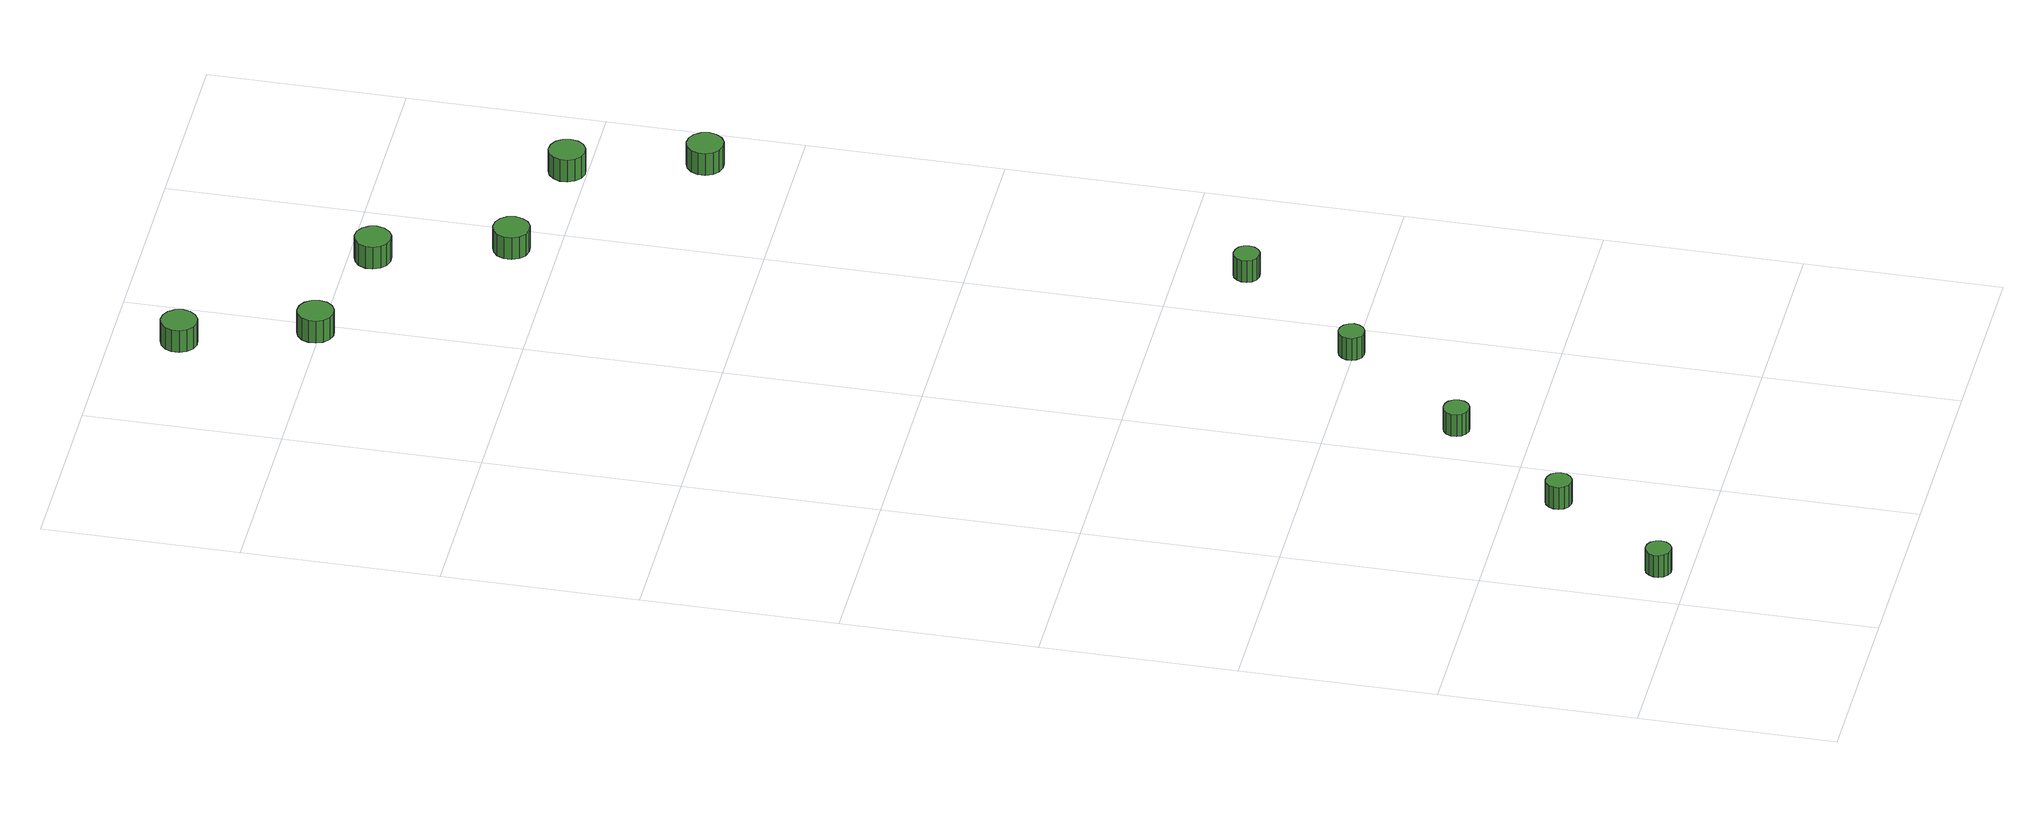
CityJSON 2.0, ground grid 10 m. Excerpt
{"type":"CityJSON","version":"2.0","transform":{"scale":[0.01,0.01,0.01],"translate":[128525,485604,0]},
"CityObjects":{
"tree1":{"type":"SolitaryVegetationObject","attributes":{"function":"something"},"geometry":[{"type":"MultiSurface","lod":"1","boundaries":[[[0,1,2,3,4,5,6,7,8,9,10,11,12,13,14]],[[15,16,17,18,19,20,21,22,23,24,25,26,27,28,29]],[[0,29,28,1]],[[1,28,27,2]],[[2,27,26,3]],[[3,26,25,4]],[[4,25,24,5]],[[5,24,23,6]],[[6,23,22,7]],[[7,22,21,8]],[[8,21,20,9]],[[9,20,19,10]],[[10,19,18,11]],[[11,18,17,12]],[[12,17,16,13]],[[13,16,15,14]],[[14,15,29,0]]]}]},
"tree2":{"type":"SolitaryVegetationObject","attributes":{"function":"something"},"geometry":[{"type":"MultiSurface","lod":"1","boundaries":[[[30,31,32,33,34,35,36,37,38,39,40,41,42,43,44]],[[45,46,47,48,49,50,51,52,53,54,55,56,57,58,59]],[[30,59,58,31]],[[31,58,57,32]],[[32,57,56,33]],[[33,56,55,34]],[[34,55,54,35]],[[35,54,53,36]],[[36,53,52,37]],[[37,52,51,38]],[[38,51,50,39]],[[39,50,49,40]],[[40,49,48,41]],[[41,48,47,42]],[[42,47,46,43]],[[43,46,45,44]],[[44,45,59,30]]]}]},
"tree3":{"type":"SolitaryVegetationObject","attributes":{"function":"something"},"geometry":[{"type":"MultiSurface","lod":"1","boundaries":[[[60,61,62,63,64,65,66,67,68,69,70,71,72,73,74]],[[75,76,77,78,79,80,81,82,83,84,85,86,87,88,89]],[[60,89,88,61]],[[61,88,87,62]],[[62,87,86,63]],[[63,86,85,64]],[[64,85,84,65]],[[65,84,83,66]],[[66,83,82,67]],[[67,82,81,68]],[[68,81,80,69]],[[69,80,79,70]],[[70,79,78,71]],[[71,78,77,72]],[[72,77,76,73]],[[73,76,75,74]],[[74,75,89,60]]]}]},
"tree4":{"type":"SolitaryVegetationObject","attributes":{"function":"something"},"geometry":[{"type":"MultiSurface","lod":"1","boundaries":[[[90,91,92,93,94,95,96,97,98,99,100,101,102,103,104]],[[105,106,107,108,109,110,111,112,113,114,115,116,117,118,119]],[[90,119,118,91]],[[91,118,117,92]],[[92,117,116,93]],[[93,116,115,94]],[[94,115,114,95]],[[95,114,113,96]],[[96,113,112,97]],[[97,112,111,98]],[[98,111,110,99]],[[99,110,109,100]],[[100,109,108,101]],[[101,108,107,102]],[[102,107,106,103]],[[103,106,105,104]],[[104,105,119,90]]]}]},
"tree5":{"type":"SolitaryVegetationObject","attributes":{"function":"something"},"geometry":[{"type":"MultiSurface","lod":"1","boundaries":[[[120,121,122,123,124,125,126,127,128,129,130,131,132,133,134]],[[135,136,137,138,139,140,141,142,143,144,145,146,147,148,149]],[[120,149,148,121]],[[121,148,147,122]],[[122,147,146,123]],[[123,146,145,124]],[[124,145,144,125]],[[125,144,143,126]],[[126,143,142,127]],[[127,142,141,128]],[[128,141,140,129]],[[129,140,139,130]],[[130,139,138,131]],[[131,138,137,132]],[[132,137,136,133]],[[133,136,135,134]],[[134,135,149,120]]]}]},
"tree6":{"type":"SolitaryVegetationObject","attributes":{"function":"something"},"geometry":[{"type":"MultiSurface","lod":"1","boundaries":[[[150,151,152,153,154,155,156,157,158,159,160,161,162,163,164]],[[165,166,167,168,169,170,171,172,173,174,175,176,177,178,179]],[[150,179,178,151]],[[151,178,177,152]],[[152,177,176,153]],[[153,176,175,154]],[[154,175,174,155]],[[155,174,173,156]],[[156,173,172,157]],[[157,172,171,158]],[[158,171,170,159]],[[159,170,169,160]],[[160,169,168,161]],[[161,168,167,162]],[[162,167,166,163]],[[163,166,165,164]],[[164,165,179,150]]]}]},
"tree7":{"type":"SolitaryVegetationObject","attributes":{"function":"something"},"geometry":[{"type":"MultiSurface","lod":"1","boundaries":[[[180,181,182,183,184,185,186,187,188,189,190,191,192,193,194]],[[195,196,197,198,199,200,201,202,203,204,205,206,207,208,209]],[[180,209,208,181]],[[181,208,207,182]],[[182,207,206,183]],[[183,206,205,184]],[[184,205,204,185]],[[185,204,203,186]],[[186,203,202,187]],[[187,202,201,188]],[[188,201,200,189]],[[189,200,199,190]],[[190,199,198,191]],[[191,198,197,192]],[[192,197,196,193]],[[193,196,195,194]],[[194,195,209,180]]]}]},
"tree8":{"type":"SolitaryVegetationObject","attributes":{"function":"something"},"geometry":[{"type":"MultiSurface","lod":"1","boundaries":[[[210,211,212,213,214,215,216,217,218,219,220,221,222,223,224]],[[225,226,227,228,229,230,231,232,233,234,235,236,237,238,239]],[[210,239,238,211]],[[211,238,237,212]],[[212,237,236,213]],[[213,236,235,214]],[[214,235,234,215]],[[215,234,233,216]],[[216,233,232,217]],[[217,232,231,218]],[[218,231,230,219]],[[219,230,229,220]],[[220,229,228,221]],[[221,228,227,222]],[[222,227,226,223]],[[223,226,225,224]],[[224,225,239,210]]]}]},
"tree9":{"type":"SolitaryVegetationObject","attributes":{"function":"something"},"geometry":[{"type":"MultiSurface","lod":"1","boundaries":[[[240,241,242,243,244,245,246,247,248,249,250,251,252,253,254]],[[255,256,257,258,259,260,261,262,263,264,265,266,267,268,269]],[[240,269,268,241]],[[241,268,267,242]],[[242,267,266,243]],[[243,266,265,244]],[[244,265,264,245]],[[245,264,263,246]],[[246,263,262,247]],[[247,262,261,248]],[[248,261,260,249]],[[249,260,259,250]],[[250,259,258,251]],[[251,258,257,252]],[[252,257,256,253]],[[253,256,255,254]],[[254,255,269,240]]]}]},
"tree10":{"type":"SolitaryVegetationObject","attributes":{"function":"something"},"geometry":[{"type":"MultiSurface","lod":"1","boundaries":[[[270,271,272,273,274,275,276,277,278,279,280,281,282,283,284]],[[285,286,287,288,289,290,291,292,293,294,295,296,297,298,299]],[[270,299,298,271]],[[271,298,297,272]],[[272,297,296,273]],[[273,296,295,274]],[[274,295,294,275]],[[275,294,293,276]],[[276,293,292,277]],[[277,292,291,278]],[[278,291,290,279]],[[279,290,289,280]],[[280,289,288,281]],[[281,288,287,282]],[[282,287,286,283]],[[283,286,285,284]],[[284,285,299,270]]]}]},
"tree11":{"type":"SolitaryVegetationObject","attributes":{"function":"something"},"geometry":[{"type":"MultiSurface","lod":"1","boundaries":[[[300,301,302,303,304,305,306,307,308,309,310,311,312,313,314]],[[315,316,317,318,319,320,321,322,323,324,325,326,327,328,329]],[[300,329,328,301]],[[301,328,327,302]],[[302,327,326,303]],[[303,326,325,304]],[[304,325,324,305]],[[305,324,323,306]],[[306,323,322,307]],[[307,322,321,308]],[[308,321,320,309]],[[309,320,319,310]],[[310,319,318,311]],[[311,318,317,312]],[[312,317,316,313]],[[313,316,315,314]],[[314,315,329,300]]]}]}
},
"vertices":[
[198,131,292],[192,157,292],[176,180,292],[153,193,292],[125,196,292],[99,188,292],[79,169,292],[68,144,292],[68,117,292],[79,92,292],[99,74,292],[125,65,292],[153,68,292],[176,82,292],[192,104,292],[192,104,163],[176,82,163],[153,68,163],[125,65,163],[99,74,163],[79,92,163],[68,117,163],[68,144,163],[79,169,163],[99,188,163],[125,196,163],[153,193,163],[176,180,163],[192,157,163],[198,131,163],
[726,740,254],[720,767,254],[704,789,254],[680,802,254],[653,805,254],[627,797,254],[607,779,254],[596,754,254],[596,726,254],[607,701,254],[627,683,254],[653,674,254],[680,677,254],[704,691,254],[720,713,254],[720,713,125],[704,691,125],[680,677,125],[653,674,125],[627,683,125],[607,701,125],[596,726,125],[596,754,125],[607,779,125],[627,797,125],[653,805,125],[680,802,125],[704,789,125],[720,767,125],[726,740,125],
[1295,1371,214],[1289,1398,214],[1273,1420,214],[1249,1434,214],[1222,1436,214],[1196,1428,214],[1176,1410,214],[1164,1385,214],[1164,1357,214],[1176,1332,214],[1196,1314,214],[1222,1306,214],[1249,1308,214],[1273,1322,214],[1289,1344,214],[1289,1344,85],[1273,1322,85],[1249,1308,85],[1222,1306,85],[1196,1314,85],[1176,1332,85],[1164,1357,85],[1164,1385,85],[1176,1410,85],[1196,1428,85],[1222,1436,85],[1249,1434,85],[1273,1420,85],[1289,1398,85],[1295,1371,85],
[1857,2013,197],[1851,2040,197],[1835,2062,197],[1811,2076,197],[1784,2079,197],[1758,2070,197],[1738,2052,197],[1727,2027,197],[1727,2000,197],[1738,1975,197],[1758,1956,197],[1784,1948,197],[1811,1951,197],[1835,1964,197],[1851,1987,197],[1851,1987,68],[1835,1964,68],[1811,1951,68],[1784,1948,68],[1758,1956,68],[1738,1975,68],[1727,2000,68],[1727,2027,68],[1738,2052,68],[1758,2070,68],[1784,2079,68],[1811,2076,68],[1835,2062,68],[1851,2040,68],[1857,2013,68],
[790,7660,208],[782,7698,208],[759,7729,208],[726,7749,208],[687,7753,208],[651,7741,208],[622,7715,208],[607,7680,208],[607,7641,208],[622,7606,208],[651,7580,208],[687,7568,208],[726,7572,208],[759,7592,208],[782,7623,208],[782,7623,79],[759,7592,79],[726,7572,79],[687,7568,79],[651,7580,79],[622,7606,79],[607,7641,79],[607,7680,79],[622,7715,79],[651,7741,79],[687,7753,79],[726,7749,79],[759,7729,79],[782,7698,79],[790,7660,79],
[1025,7025,194],[1017,7063,194],[994,7094,194],[961,7113,194],[922,7117,194],[886,7105,194],[857,7079,194],[842,7044,194],[842,7006,194],[857,6971,194],[886,6945,194],[922,6933,194],[961,6937,194],[994,6956,194],[1017,6987,194],[1017,6987,65],[994,6956,65],[961,6937,65],[922,6933,65],[886,6945,65],[857,6971,65],[842,7006,65],[842,7044,65],[857,7079,65],[886,7105,65],[922,7117,65],[961,7113,65],[994,7094,65],[1017,7063,65],[1025,7025,65],
[2419,2656,190],[2413,2682,190],[2397,2705,190],[2373,2718,190],[2346,2721,190],[2320,2713,190],[2300,2694,190],[2289,2669,190],[2289,2642,190],[2300,2617,190],[2320,2599,190],[2346,2590,190],[2373,2593,190],[2397,2607,190],[2413,2629,190],[2413,2629,61],[2397,2607,61],[2373,2593,61],[2346,2590,61],[2320,2599,61],[2300,2617,61],[2289,2642,61],[2289,2669,61],[2300,2694,61],[2320,2713,61],[2346,2721,61],[2373,2718,61],[2397,2705,61],[2413,2682,61],[2419,2656,61],
[1692,6877,205],[1684,6914,205],[1661,6946,205],[1628,6965,205],[1589,6969,205],[1553,6957,205],[1524,6931,205],[1508,6896,205],[1508,6858,205],[1524,6822,205],[1553,6797,205],[1589,6785,205],[1628,6789,205],[1661,6808,205],[1684,6839,205],[1684,6839,76],[1661,6808,76],[1628,6789,76],[1589,6785,76],[1553,6797,76],[1524,6822,76],[1508,6858,76],[1508,6896,76],[1524,6931,76],[1553,6957,76],[1589,6969,76],[1628,6965,76],[1661,6946,76],[1684,6914,76],[1692,6877,76],
[1920,6230,199],[1912,6268,199],[1889,6299,199],[1856,6318,199],[1817,6322,199],[1781,6310,199],[1752,6285,199],[1737,6249,199],[1737,6211,199],[1752,6176,199],[1781,6150,199],[1817,6138,199],[1856,6142,199],[1889,6161,199],[1912,6193,199],[1912,6193,70],[1889,6161,70],[1856,6142,70],[1817,6138,70],[1781,6150,70],[1752,6176,70],[1737,6211,70],[1737,6249,70],[1752,6285,70],[1781,6310,70],[1817,6322,70],[1856,6318,70],[1889,6299,70],[1912,6268,70],[1920,6230,70],
[2600,6093,218],[2592,6131,218],[2570,6162,218],[2536,6181,218],[2498,6185,218],[2461,6173,218],[2433,6147,218],[2417,6112,218],[2417,6074,218],[2433,6039,218],[2461,6013,218],[2498,6001,218],[2536,6005,218],[2570,6024,218],[2592,6055,218],[2592,6055,89],[2570,6024,89],[2536,6005,89],[2498,6001,89],[2461,6013,89],[2433,6039,89],[2417,6074,89],[2417,6112,89],[2433,6147,89],[2461,6173,89],[2498,6185,89],[2536,6181,89],[2570,6162,89],[2592,6131,89],[2600,6093,89],
[2822,5446,199],[2814,5484,199],[2791,5515,199],[2758,5535,199],[2719,5539,199],[2683,5527,199],[2654,5501,199],[2638,5466,199],[2638,5427,199],[2654,5392,199],[2683,5366,199],[2719,5354,199],[2758,5358,199],[2791,5378,199],[2814,5409,199],[2814,5409,70],[2791,5378,70],[2758,5358,70],[2719,5354,70],[2683,5366,70],[2654,5392,70],[2638,5427,70],[2638,5466,70],[2654,5501,70],[2683,5527,70],[2719,5539,70],[2758,5535,70],[2791,5515,70],[2814,5484,70],[2822,5446,70]
]}
